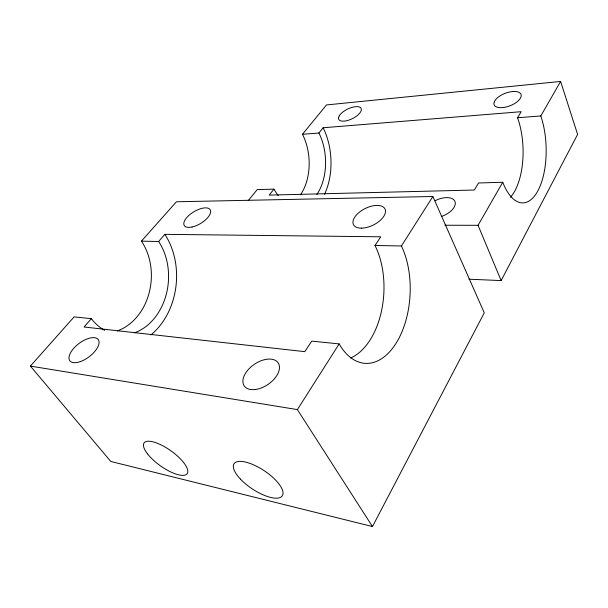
<?xml version="1.0" encoding="UTF-8"?>
<svg xmlns="http://www.w3.org/2000/svg" width="608" height="608" viewBox="0 0 608 608"><rect width="100%" height="100%" fill="white"/><g stroke="black" fill="none" stroke-linecap="round" stroke-linejoin="round"><path stroke-width="0.91" d="M104.599 330.357A56.346 44.407 -84.9 0 1 91.352 318.653L74.115 316.897L30.4 366.092L110.785 461.464L372.461 526.551L484.272 312.824L432.881 196.498L176.419 201.772L141.413 241.163A55.351 44.43 -84.6 0 1 117.245 330.919M468.928 279.201L501.136 280.584L577.6 134.414L560.614 81.449L326.473 104.941L302.465 134.292A45.44 29.769 86.4 0 1 300.413 194.856M501.136 280.584L478.055 225.302L502.763 182.256A55.214 24.844 88.2 0 0 537.328 191.839A55.214 24.844 88.2 0 0 540.808 115.953L560.614 81.449M510.484 197.25A54.249 25.506 88.1 0 0 517.56 117.747L521.178 111.697L323.144 127.764L318.926 133.023A46.109 29.556 86.6 0 1 316.867 194.461M372.461 526.551L297.38 409.602L339.15 343.915A70.566 40.888 -86.9 0 0 395.869 343.588A70.566 40.888 -86.9 0 0 401.417 245.974L432.881 196.498M350.527 358.028A69 41.564 -86.8 0 0 375.007 245.488L380.752 236.801L164.852 234.346L158.635 241.482A56.346 44.407 -84.9 0 1 134.474 332.842M278.259 195.533A46.109 29.556 86.6 0 1 273.972 189.126L269.184 195.107L474.331 190.023L478.542 182.985L502.763 182.256M248.216 200.632L257.207 189.628L273.972 189.126M91.352 318.653L84.079 327.005L304.79 351.652L311.752 341.118L339.15 343.915M302.465 134.292L318.926 133.023M517.56 117.747L540.808 115.953M444.836 225.241L478.055 225.302M141.413 241.163L158.635 241.482M375.007 245.488L401.417 245.974M30.4 366.092L297.38 409.602M164.852 234.346A67.648 53.344 -84.9 0 1 150.906 334.94M435.222 200.686A15.869 8.565 -23.6 0 1 455.134 204.82L454.009 207.45A15.869 8.565 -23.6 0 1 441.674 216.395M323.144 127.764A55.351 35.492 86.6 0 1 324.535 194.294M494.35 101.84L493.977 102.691A14.44 6.696 -21.1 0 0 502.527 107.616A14.44 6.696 -21.1 0 0 518.616 100.487L520.334 98.344A14.44 6.696 -21.1 0 0 512.552 91.534A14.44 6.696 -21.1 0 0 494.859 100.662L494.35 101.84M339.355 115.801L338.876 116.569A12.464 5.35 -26 0 0 344.242 121.114A12.464 5.35 -26 0 0 358.12 114.844L359.921 112.928A12.464 5.35 -26 0 0 355.589 106.674A12.464 5.35 -26 0 0 340.024 114.737L339.355 115.801M147.425 453.758A26.463 9.158 35.5 0 0 185.744 474.825A26.463 9.158 35.5 0 0 163.788 446.318A26.463 9.158 35.5 0 0 147.425 453.758M240.426 479.096A28.964 10.876 33.6 0 0 282.158 496.022A28.964 10.876 33.6 0 0 252.001 464.178A28.964 10.876 33.6 0 0 240.426 479.096M80.34 361.608A17.746 8.352 -36.8 0 0 98.519 339.956A17.746 8.352 -36.8 0 0 73.241 348.893A17.746 8.352 -36.8 0 0 80.34 361.608M192.082 227.004A15.192 6.756 -31.2 0 0 210.573 210.581A15.192 6.756 -31.2 0 0 189.058 215.27A15.192 6.756 -31.2 0 0 192.082 227.004M361.654 228.144A17.602 9.204 -26.4 0 0 385.502 210.877A17.602 9.204 -26.4 0 0 360.521 211.31A17.602 9.204 -26.4 0 0 361.654 228.144M255.36 389.515A20.512 12.168 -34.2 0 0 279.118 364.876A20.512 12.168 -34.2 0 0 249.075 368.729A20.512 12.168 -34.2 0 0 255.36 389.515"/></g></svg>
